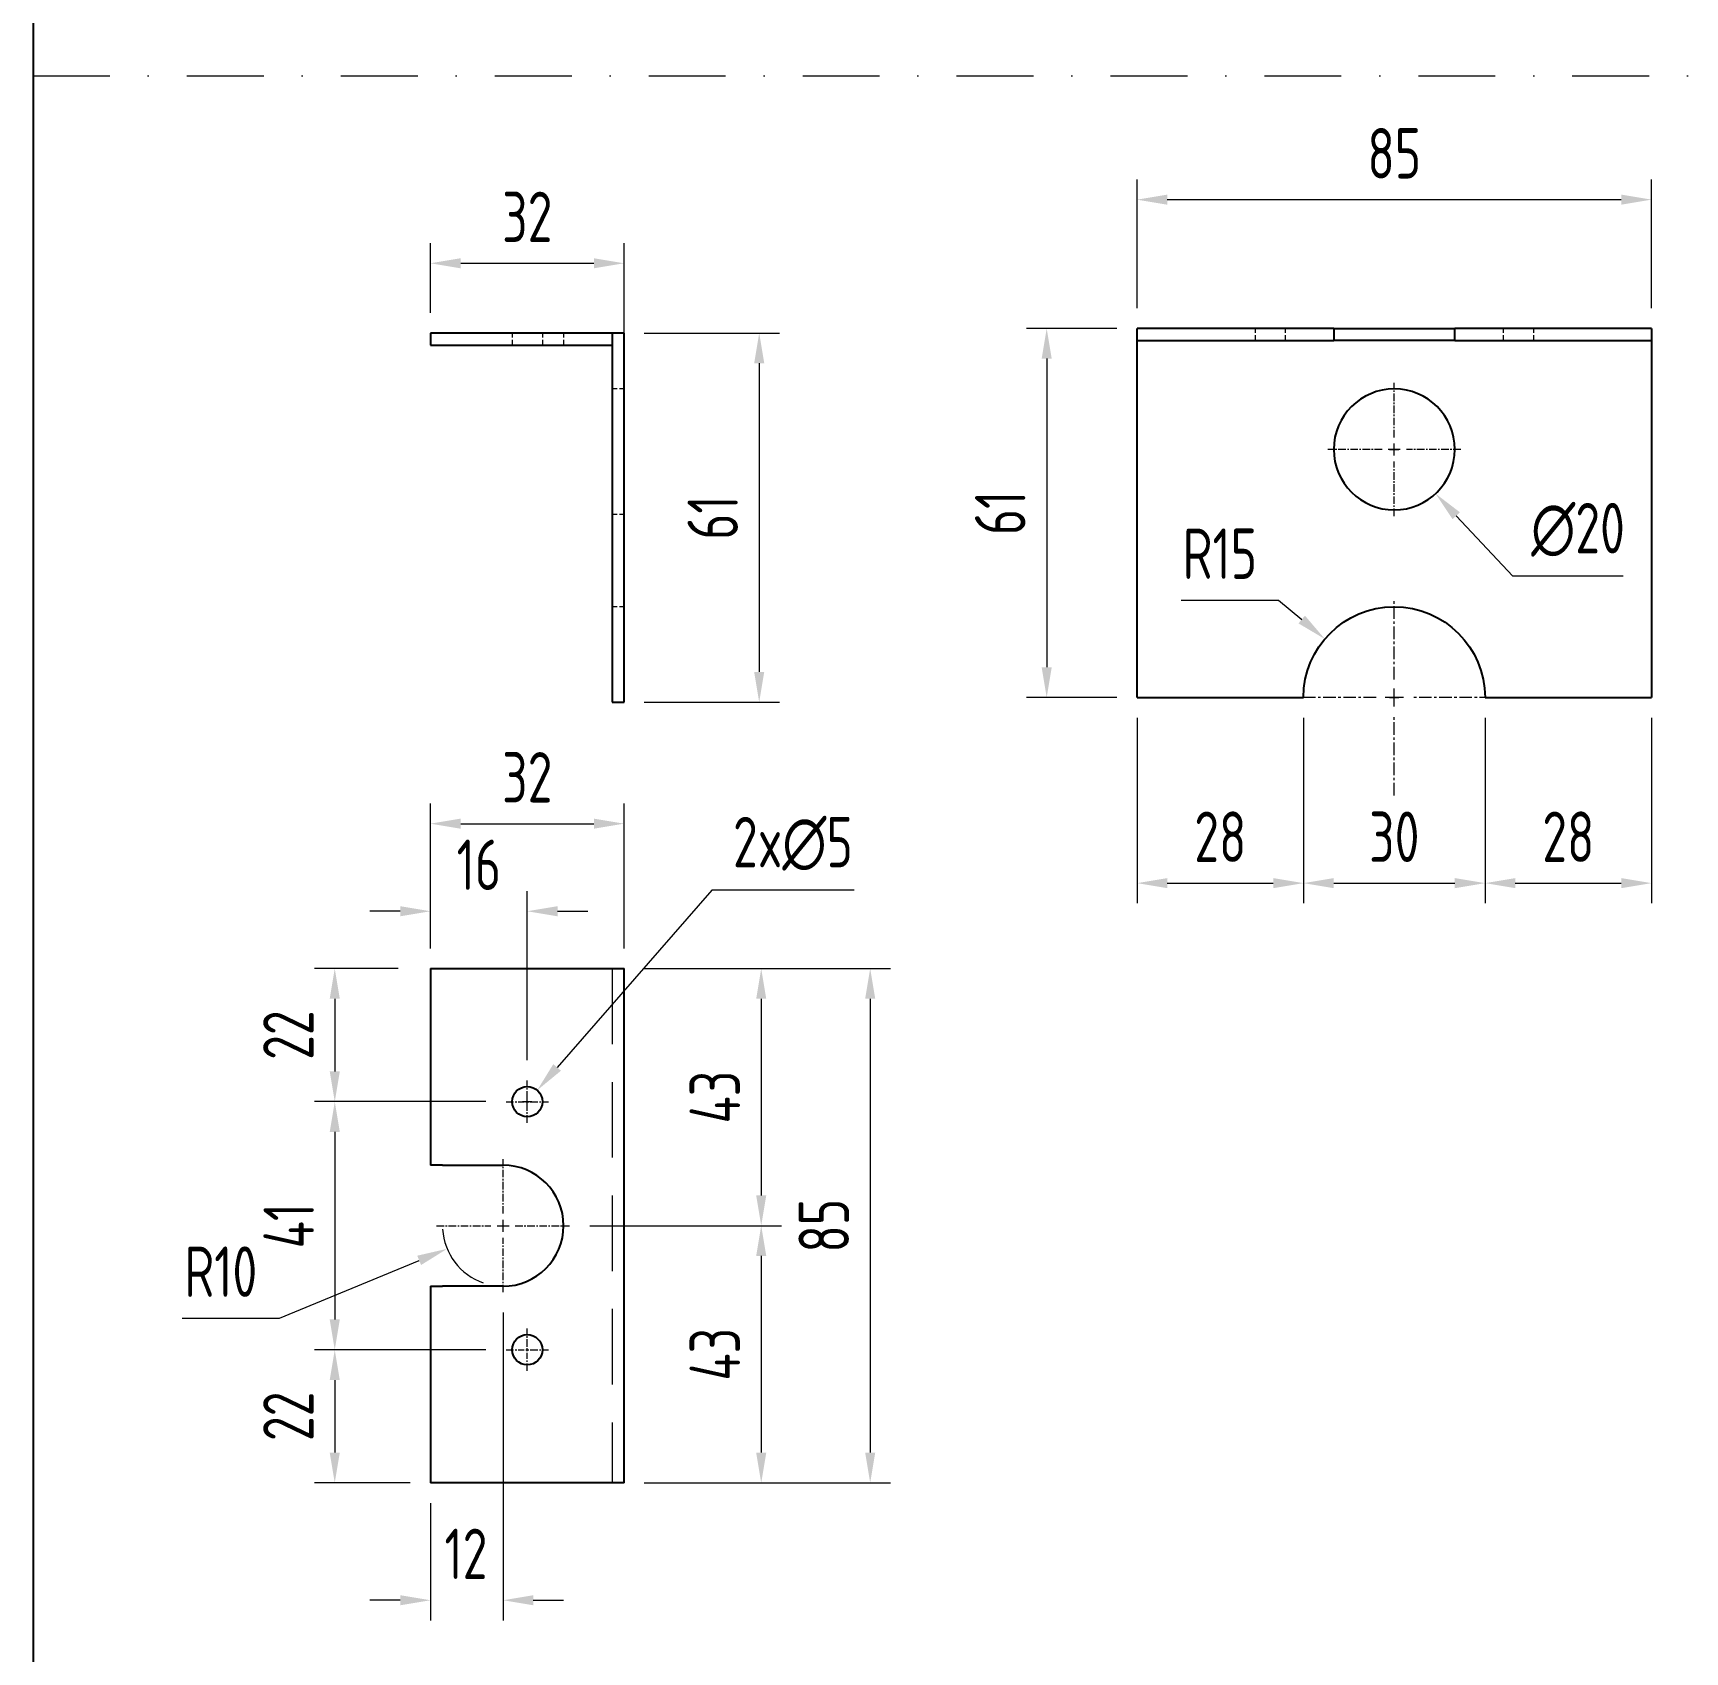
# Model space of a CAD drawing. Header units: millimetres. Extents: x -46397 to 283259, y -8690 to 23983.
# Drawn here: x 228540 to 229358, y -1720 to -917 of the extents above; entities that cross this region are included whole.
import ezdxf

# ---------------------------------------------------------------- set-up
doc = ezdxf.new("R2010")
doc.units = ezdxf.units.MM
for name, pattern in [('CENTER', [2, 1.25, -0.25, 0.25, -0.25]), ('DASHDOT', [25.4, 12.7, -6.35, 0, -6.35]), ('HIDDEN', [0.375, 0.25, -0.125])]:
    doc.linetypes.add(name, pattern=pattern)
doc.layers.get('Defpoints').update_dxf_attribs({"lineweight": 0})
for name, color, linetype, lineweight in [('Dtext', 255, 'Continuous', 20), ('Long_AM_Box', 5, 'DASHDOT', 9), ('Long_AM_Hidden', 4, 'HIDDEN', 9), ('Long_AM_Visible', 30, 'Continuous', 25), ('Long_Centerline', 1, 'CENTER', 9), ('Long_Dim', 3, 'Continuous', 9)]:
    doc.layers.add(name, color=color, linetype=linetype, lineweight=lineweight)
doc.styles.add('Chu va so', font='arial.ttf')
doc.styles.add('GHI CHÚ 3', font='isocp_IV25.ttf', dxfattribs={"width": 0.8})
doc.styles.add('TCVN', font='arial.ttf')
doc.dimstyles.new('Vuong_DIM', dxfattribs={"dimtxt": 2.5, "dimasz": 2.3, "dimexe": 1.25, "dimexo": 0, "dimtad": 1, "dimtoh": 1, "dimdec": 0, "dimdsep": 46, "dimtxsty": 'GHI CHÚ 3', "dimcen": 2.3, "dimclrd": 9, "dimclre": 9, "dimclrt": 2, "dimadec": 0, "dimazin": 0, "dimtm": 1e-09, "dimtfac": 1, "dimtdec": 0, "dimtofl": 0, "dimtmove": 1, "dimatfit": 3, "dimfxl": 1, "dimtfill": 1, "dimlwd": 9, "dimlwe": 9, "dimarcsym": 1})

# ---------------------------------------------------------------- blocks, each defined once
blk = doc.blocks.new('dsfdsfdsfds')
at = {"layer": 'Long_AM_Hidden', "ltscale": 3, "extrusion": (0, 1, 0)}
for p, q in [((-14.5, 2), (-14.5, 0)), ((-9.5, 2), (-9.5, 0)), ((-6, 2), (-6, 0)), ((4, -7.23), (2, -7.23)), ((4, -28), (2, -28)), ((4, -43.23), (2, -43.23))]:
    blk.add_line(p, q, dxfattribs=at)
at = {"layer": 'Long_AM_Visible', "extrusion": (0, 1, 0)}
for p, q in [((4, 2), (-28, 2)), ((-28, 2), (-28, 0)), ((-28, 0), (2, 0)), ((2, 2), (2, -59)), ((4, -59), (4, 2)), ((2, -59), (4, -59))]:
    blk.add_line(p, q, dxfattribs=at)
blk = doc.blocks.new('*U2004')
at = {"layer": 'Long_Centerline', "color": 0, "transparency": 16777216}
for p, q in [((0, 2), (0, 11)), ((-11, 0), (-2, 0)), ((2, 0), (11, 0)), ((0, -11), (0, -2))]:
    blk.add_line(p, q, dxfattribs=at)
at = {"layer": 'Long_Centerline', "color": 0, "linetype": 'Continuous', "transparency": 16777216}
for p, q in [((-1, 0), (1, 0)), ((0, -1), (0, 1))]:
    blk.add_line(p, q, dxfattribs=at)
blk = doc.blocks.new('dsfdsfds')
at = {"layer": 'Long_AM_Hidden', "ltscale": 3, "extrusion": (2.28848e-17, 1, 0)}
for p, q in [((-30.33, 47.91), (-30.33, 45.91)), ((-25.33, 47.91), (-25.33, 45.91)), ((10.67, 47.91), (10.67, 45.91)), ((15.67, 47.91), (15.67, 45.91))]:
    blk.add_line(p, q, dxfattribs=at)
at = {"layer": 'Long_AM_Visible', "extrusion": (2.28848e-17, 1, 0)}
for p, q in [((-17.33, 47.91), (-49.83, 47.91)), ((-49.83, 43.91), (-49.83, 47.91)), ((-17.33, 47.91), (2.67, 47.91)), ((-17.33, 47.91), (-17.33, 45.91)), ((35.17, 47.91), (2.67, 47.91)), ((2.67, 45.91), (2.67, 47.91)), ((35.17, 47.91), (35.17, 43.91)), ((-49.83, 45.91), (-17.33, 45.91)), ((-49.83, 26.91), (-49.83, 43.91)), ((2.67, 45.91), (-17.33, 45.91)), ((2.67, 45.91), (35.17, 45.91)), ((35.17, 43.91), (35.17, 26.91)), ((-49.83, -13.09), (-49.83, 26.91)), ((35.17, 26.91), (35.17, -13.09)), ((-49.83, -13.09), (-22.33, -13.09)), ((7.67, -13.09), (35.17, -13.09))]:
    blk.add_line(p, q, dxfattribs=at)
at = {"layer": 'Long_AM_Visible', "extrusion": (0, 0, -1)}
blk.add_circle((7.33, 27.91), 10, dxfattribs=at)
blk.add_arc((7.33, -13.09), 15, 0, 180, dxfattribs=at)
at = {"layer": 'Long_Centerline', "extrusion": (0, 0, -1)}
blk.add_blockref('*U2004', (7.33, 27.91), dxfattribs=at)
blk = doc.blocks.new('*U2093')
at = {"layer": 'Long_Centerline', "color": 0, "transparency": 16777216}
for p, q in [((0, 2), (0, 11)), ((-11, 0), (-2, 0)), ((2, 0), (11, 0)), ((0, -11), (0, -2))]:
    blk.add_line(p, q, dxfattribs=at)
at = {"layer": 'Long_Centerline', "color": 0, "linetype": 'Continuous', "transparency": 16777216}
for p, q in [((-1, 0), (1, 0)), ((0, -1), (0, 1))]:
    blk.add_line(p, q, dxfattribs=at)
blk = doc.blocks.new('*U2094')
at = {"layer": 'Long_Centerline', "color": 0, "transparency": 16777216}
for p, q in [((0, 0.5), (0, 3.5)), ((-3.5, 0), (-0.5, 0)), ((0.5, 0), (3.5, 0)), ((0, -3.5), (0, -0.5))]:
    blk.add_line(p, q, dxfattribs=at)
at = {"layer": 'Long_Centerline', "color": 0, "linetype": 'Continuous', "transparency": 16777216}
for p, q in [((-0.25, 0), (0.25, 0)), ((0, -0.25), (0, 0.25))]:
    blk.add_line(p, q, dxfattribs=at)
blk = doc.blocks.new('*U2095')
at = {"layer": 'Long_Centerline', "color": 0, "transparency": 16777216}
for p, q in [((0, 0.5), (0, 3.5)), ((-3.5, 0), (-0.5, 0)), ((0.5, 0), (3.5, 0)), ((0, -3.5), (0, -0.5))]:
    blk.add_line(p, q, dxfattribs=at)
at = {"layer": 'Long_Centerline', "color": 0, "linetype": 'Continuous', "transparency": 16777216}
for p, q in [((-0.25, 0), (0.25, 0)), ((0, -0.25), (0, 0.25))]:
    blk.add_line(p, q, dxfattribs=at)
blk = doc.blocks.new('werfsdtdf')
at = {"layer": 'Long_AM_Hidden', "ltscale": 50}
blk.add_line((0, 66.17), (0, -18.83), dxfattribs=at)
at = {"layer": 'Long_AM_Visible'}
for p, q in [((-30, 66.17), (-28, 66.17)), ((-30, 66.17), (-30, 33.67)), ((-28, 66.17), (-2, 66.17)), ((-2, 66.17), (2, 66.17)), ((2, -18.83), (2, 66.17)), ((-28, 33.67), (-30, 33.67)), ((-28, 33.67), (-18, 33.67)), ((-30, 13.67), (-28, 13.67)), ((-30, 13.67), (-30, -18.83)), ((-18, 13.67), (-28, 13.67)), ((-28, -18.83), (-30, -18.83)), ((-2, -18.83), (-28, -18.83)), ((2, -18.83), (-2, -18.83))]:
    blk.add_line(p, q, dxfattribs=at)
for centre in [(-14, 44.17), (-14, 3.17)]:
    blk.add_circle(centre, 2.5, dxfattribs=at)
blk.add_arc((-18, 23.67), 10, 270, 90, dxfattribs=at)
at = {"layer": 'Long_Centerline'}
for name, p in [('*U2094', (-14, 44.17)), ('*U2093', (-18, 23.67)), ('*U2095', (-14, 3.17))]:
    blk.add_blockref(name, p, dxfattribs=at)
blk = doc.blocks.new('*D2326')
at = {"layer": 'Defpoints', "color": 0, "transparency": 16777216}
for p in [(228832.6, -1031.27), (228736.6, -1065.86), (228832.6, -1077.86)]:
    blk.add_point(p, dxfattribs=at)
at = {"layer": 'Long_Dim', "color": 9, "lineweight": 9, "transparency": 16777216}
for p, q in [((228736.6, -1055.86), (228736.6, -1021.27)), ((228832.6, -1067.86), (228832.6, -1021.27)), ((228751.6, -1031.27), (228817.6, -1031.27))]:
    blk.add_line(p, q, dxfattribs=at)
at = {"layer": 'Long_Dim', "color": 9, "transparency": 16777216}
for points in [[(228751.6, -1028.77), (228751.6, -1033.77), (228736.6, -1031.27)], [(228817.6, -1028.77), (228817.6, -1033.77), (228832.6, -1031.27)]]:
    blk.add_solid(points, dxfattribs=at)
at = {"layer": 'Long_Dim', "color": 2, "transparency": 16777216, "insert": (228784.6, -1008.28), "char_height": 25, "attachment_point": 5, "style": 'GHI CHÚ 3', "bg_fill": 3, "box_fill_scale": 1.1, "bg_fill_color": 256, "bg_fill_true_color": 13158600, "bg_fill_transparency": 0}
blk.add_mtext('32', dxfattribs=at)
blk = doc.blocks.new('*D2325')
at = {"layer": 'Defpoints', "color": 0, "transparency": 16777216}
for p in [(228832.6, -1065.86), (228832.6, -1248.86), (228899.56, -1248.86)]:
    blk.add_point(p, dxfattribs=at)
at = {"layer": 'Long_Dim', "color": 9, "lineweight": 9, "transparency": 16777216}
for p, q in [((228842.6, -1065.86), (228909.56, -1065.86)), ((228899.56, -1080.86), (228899.56, -1233.86)), ((228842.6, -1248.86), (228909.56, -1248.86))]:
    blk.add_line(p, q, dxfattribs=at)
at = {"layer": 'Long_Dim', "color": 9, "transparency": 16777216}
for points in [[(228897.06, -1080.86), (228902.06, -1080.86), (228899.56, -1065.86)], [(228897.06, -1233.86), (228902.06, -1233.86), (228899.56, -1248.86)]]:
    blk.add_solid(points, dxfattribs=at)
at = {"layer": 'Long_Dim', "color": 2, "transparency": 16777216, "insert": (228876.52, -1157.36), "char_height": 25, "attachment_point": 5, "rotation": 90, "style": 'GHI CHÚ 3', "bg_fill": 3, "box_fill_scale": 1.1, "bg_fill_color": 256, "bg_fill_true_color": 13158600, "bg_fill_transparency": 0}
blk.add_mtext('61', dxfattribs=at)
blk = doc.blocks.new('*D2324')
at = {"layer": 'Defpoints', "color": 0, "transparency": 16777216}
for p in [(229341.86, -999.73), (229086.86, -1063.56), (229341.86, -1063.56)]:
    blk.add_point(p, dxfattribs=at)
at = {"layer": 'Long_Dim', "color": 9, "lineweight": 9, "transparency": 16777216}
for p, q in [((229086.86, -1053.56), (229086.86, -989.73)), ((229341.86, -1053.56), (229341.86, -989.73)), ((229101.86, -999.73), (229326.86, -999.73))]:
    blk.add_line(p, q, dxfattribs=at)
at = {"layer": 'Long_Dim', "color": 9, "transparency": 16777216}
for points in [[(229101.86, -997.23), (229101.86, -1002.23), (229086.86, -999.73)], [(229326.86, -997.23), (229326.86, -1002.23), (229341.86, -999.73)]]:
    blk.add_solid(points, dxfattribs=at)
at = {"layer": 'Long_Dim', "color": 2, "transparency": 16777216, "insert": (229214.36, -976.74), "char_height": 25, "attachment_point": 5, "style": 'GHI CHÚ 3', "bg_fill": 3, "box_fill_scale": 1.1, "bg_fill_color": 256, "bg_fill_true_color": 13158600, "bg_fill_transparency": 0}
blk.add_mtext('85', dxfattribs=at)
blk = doc.blocks.new('*D2323')
at = {"layer": 'Defpoints', "color": 0, "transparency": 16777216}
for p in [(229086.86, -1063.56), (229042.06, -1246.56), (229086.86, -1246.56)]:
    blk.add_point(p, dxfattribs=at)
at = {"layer": 'Long_Dim', "color": 9, "lineweight": 9, "transparency": 16777216}
for p, q in [((229076.86, -1063.56), (229032.06, -1063.56)), ((229042.06, -1078.56), (229042.06, -1231.56)), ((229076.86, -1246.56), (229032.06, -1246.56))]:
    blk.add_line(p, q, dxfattribs=at)
at = {"layer": 'Long_Dim', "color": 9, "transparency": 16777216}
for points in [[(229039.56, -1078.56), (229044.56, -1078.56), (229042.06, -1063.56)], [(229039.56, -1231.56), (229044.56, -1231.56), (229042.06, -1246.56)]]:
    blk.add_solid(points, dxfattribs=at)
at = {"layer": 'Long_Dim', "color": 2, "transparency": 16777216, "insert": (229019.02, -1155.06), "char_height": 25, "attachment_point": 5, "rotation": 90, "style": 'GHI CHÚ 3', "bg_fill": 3, "box_fill_scale": 1.1, "bg_fill_color": 256, "bg_fill_true_color": 13158600, "bg_fill_transparency": 0}
blk.add_mtext('61', dxfattribs=at)
blk = doc.blocks.new('*D2322')
at = {"layer": 'Defpoints', "color": 0, "transparency": 16777216}
for p in [(228832.6, -1309.1), (228736.6, -1380.92), (228832.6, -1380.92)]:
    blk.add_point(p, dxfattribs=at)
at = {"layer": 'Long_Dim', "color": 9, "lineweight": 9, "transparency": 16777216}
for p, q in [((228736.6, -1370.92), (228736.6, -1299.1)), ((228832.6, -1370.92), (228832.6, -1299.1)), ((228751.6, -1309.1), (228817.6, -1309.1))]:
    blk.add_line(p, q, dxfattribs=at)
at = {"layer": 'Long_Dim', "color": 9, "transparency": 16777216}
for points in [[(228751.6, -1306.6), (228751.6, -1311.6), (228736.6, -1309.1)], [(228817.6, -1306.6), (228817.6, -1311.6), (228832.6, -1309.1)]]:
    blk.add_solid(points, dxfattribs=at)
at = {"layer": 'Long_Dim', "color": 2, "transparency": 16777216, "insert": (228784.6, -1286.11), "char_height": 25, "attachment_point": 5, "style": 'GHI CHÚ 3', "bg_fill": 3, "box_fill_scale": 1.1, "bg_fill_color": 256, "bg_fill_true_color": 13158600, "bg_fill_transparency": 0}
blk.add_mtext('32', dxfattribs=at)
blk = doc.blocks.new('*D2321')
at = {"layer": 'Defpoints', "color": 0, "transparency": 16777216}
for p in [(228784.6, -1352.52), (228736.6, -1380.92), (228784.6, -1436.42)]:
    blk.add_point(p, dxfattribs=at)
at = {"layer": 'Long_Dim', "color": 9, "lineweight": 9, "transparency": 16777216}
for p, q in [((228736.6, -1370.92), (228736.6, -1342.52)), ((228784.6, -1426.42), (228784.6, -1342.52)), ((228721.6, -1352.52), (228706.6, -1352.52)), ((228799.6, -1352.52), (228814.6, -1352.52))]:
    blk.add_line(p, q, dxfattribs=at)
at = {"layer": 'Long_Dim', "color": 9, "transparency": 16777216}
for points in [[(228721.6, -1350.02), (228721.6, -1355.02), (228736.6, -1352.52)], [(228799.6, -1350.02), (228799.6, -1355.02), (228784.6, -1352.52)]]:
    blk.add_solid(points, dxfattribs=at)
at = {"layer": 'Long_Dim', "color": 2, "transparency": 16777216, "insert": (228760.6, -1329.49), "char_height": 25, "attachment_point": 5, "style": 'GHI CHÚ 3', "bg_fill": 3, "box_fill_scale": 1.1, "bg_fill_color": 256, "bg_fill_true_color": 13158600, "bg_fill_transparency": 0}
blk.add_mtext('16', dxfattribs=at)
blk = doc.blocks.new('*D2320')
at = {"layer": 'Defpoints', "color": 0, "transparency": 16777216}
for p in [(228832.6, -1380.92), (228805.6, -1508.42), (228900.56, -1508.42)]:
    blk.add_point(p, dxfattribs=at)
at = {"layer": 'Long_Dim', "color": 9, "lineweight": 9, "transparency": 16777216}
for p, q in [((228842.6, -1380.92), (228910.56, -1380.92)), ((228900.56, -1395.92), (228900.56, -1493.42)), ((228815.6, -1508.42), (228910.56, -1508.42))]:
    blk.add_line(p, q, dxfattribs=at)
at = {"layer": 'Long_Dim', "color": 9, "transparency": 16777216}
for points in [[(228898.06, -1395.92), (228903.06, -1395.92), (228900.56, -1380.92)], [(228898.06, -1493.42), (228903.06, -1493.42), (228900.56, -1508.42)]]:
    blk.add_solid(points, dxfattribs=at)
at = {"layer": 'Long_Dim', "color": 2, "transparency": 16777216, "insert": (228877.57, -1444.67), "char_height": 25, "attachment_point": 5, "rotation": 90, "style": 'GHI CHÚ 3', "bg_fill": 3, "box_fill_scale": 1.1, "bg_fill_color": 256, "bg_fill_true_color": 13158600, "bg_fill_transparency": 0}
blk.add_mtext('43', dxfattribs=at)
blk = doc.blocks.new('*D2319')
at = {"layer": 'Defpoints', "color": 0, "transparency": 16777216}
for p in [(228805.6, -1508.42), (228832.6, -1635.92), (228900.56, -1635.92)]:
    blk.add_point(p, dxfattribs=at)
at = {"layer": 'Long_Dim', "color": 9, "lineweight": 9, "transparency": 16777216}
for p, q in [((228815.6, -1508.42), (228910.56, -1508.42)), ((228900.56, -1523.42), (228900.56, -1620.92)), ((228842.6, -1635.92), (228910.56, -1635.92))]:
    blk.add_line(p, q, dxfattribs=at)
at = {"layer": 'Long_Dim', "color": 9, "transparency": 16777216}
for points in [[(228898.06, -1523.42), (228903.06, -1523.42), (228900.56, -1508.42)], [(228898.06, -1620.92), (228903.06, -1620.92), (228900.56, -1635.92)]]:
    blk.add_solid(points, dxfattribs=at)
at = {"layer": 'Long_Dim', "color": 2, "transparency": 16777216, "insert": (228877.57, -1572.17), "char_height": 25, "attachment_point": 5, "rotation": 90, "style": 'GHI CHÚ 3', "bg_fill": 3, "box_fill_scale": 1.1, "bg_fill_color": 256, "bg_fill_true_color": 13158600, "bg_fill_transparency": 0}
blk.add_mtext('43', dxfattribs=at)
blk = doc.blocks.new('*D2318')
at = {"layer": 'Defpoints', "color": 0, "transparency": 16777216}
for p in [(228832.6, -1380.92), (228832.6, -1635.92), (228954.58, -1635.92)]:
    blk.add_point(p, dxfattribs=at)
at = {"layer": 'Long_Dim', "color": 9, "lineweight": 9, "transparency": 16777216}
for p, q in [((228842.6, -1380.92), (228964.58, -1380.92)), ((228954.58, -1395.92), (228954.58, -1620.92)), ((228842.6, -1635.92), (228964.58, -1635.92))]:
    blk.add_line(p, q, dxfattribs=at)
at = {"layer": 'Long_Dim', "color": 9, "transparency": 16777216}
for points in [[(228952.08, -1395.92), (228957.08, -1395.92), (228954.58, -1380.92)], [(228952.08, -1620.92), (228957.08, -1620.92), (228954.58, -1635.92)]]:
    blk.add_solid(points, dxfattribs=at)
at = {"layer": 'Long_Dim', "color": 2, "transparency": 16777216, "insert": (228931.59, -1508.42), "char_height": 25, "attachment_point": 5, "rotation": 90, "style": 'GHI CHÚ 3', "bg_fill": 3, "box_fill_scale": 1.1, "bg_fill_color": 256, "bg_fill_true_color": 13158600, "bg_fill_transparency": 0}
blk.add_mtext('85', dxfattribs=at)
blk = doc.blocks.new('*D2317')
at = {"layer": 'Defpoints', "color": 0, "transparency": 16777216}
for p in [(228730.6, -1380.92), (228689.17, -1446.92), (228774.1, -1446.92)]:
    blk.add_point(p, dxfattribs=at)
at = {"layer": 'Long_Dim', "color": 9, "lineweight": 9, "transparency": 16777216}
for p, q in [((228720.6, -1380.92), (228679.17, -1380.92)), ((228689.17, -1395.92), (228689.17, -1431.92)), ((228764.1, -1446.92), (228679.17, -1446.92))]:
    blk.add_line(p, q, dxfattribs=at)
at = {"layer": 'Long_Dim', "color": 9, "transparency": 16777216}
for points in [[(228686.67, -1395.92), (228691.67, -1395.92), (228689.17, -1380.92)], [(228686.67, -1431.92), (228691.67, -1431.92), (228689.17, -1446.92)]]:
    blk.add_solid(points, dxfattribs=at)
at = {"layer": 'Long_Dim', "color": 2, "transparency": 16777216, "insert": (228666.18, -1413.92), "char_height": 25, "attachment_point": 5, "rotation": 90, "style": 'GHI CHÚ 3', "bg_fill": 3, "box_fill_scale": 1.1, "bg_fill_color": 256, "bg_fill_true_color": 13158600, "bg_fill_transparency": 0}
blk.add_mtext('22', dxfattribs=at)
blk = doc.blocks.new('*D2316')
at = {"layer": 'Defpoints', "color": 0, "transparency": 16777216}
for p in [(228774.1, -1446.92), (228689.17, -1569.92), (228774.1, -1569.92)]:
    blk.add_point(p, dxfattribs=at)
at = {"layer": 'Long_Dim', "color": 9, "lineweight": 9, "transparency": 16777216}
for p, q in [((228764.1, -1446.92), (228679.17, -1446.92)), ((228689.17, -1461.92), (228689.17, -1554.92)), ((228764.1, -1569.92), (228679.17, -1569.92))]:
    blk.add_line(p, q, dxfattribs=at)
at = {"layer": 'Long_Dim', "color": 9, "transparency": 16777216}
for points in [[(228686.67, -1461.92), (228691.67, -1461.92), (228689.17, -1446.92)], [(228686.67, -1554.92), (228691.67, -1554.92), (228689.17, -1569.92)]]:
    blk.add_solid(points, dxfattribs=at)
at = {"layer": 'Long_Dim', "color": 2, "transparency": 16777216, "insert": (228666.35, -1508.42), "char_height": 25, "attachment_point": 5, "rotation": 90, "style": 'GHI CHÚ 3', "bg_fill": 3, "box_fill_scale": 1.1, "bg_fill_color": 256, "bg_fill_true_color": 13158600, "bg_fill_transparency": 0}
blk.add_mtext('41', dxfattribs=at)
blk = doc.blocks.new('*D2315')
at = {"layer": 'Defpoints', "color": 0, "transparency": 16777216}
for p in [(228774.1, -1569.92), (228689.17, -1635.92), (228736.6, -1635.92)]:
    blk.add_point(p, dxfattribs=at)
at = {"layer": 'Long_Dim', "color": 9, "lineweight": 9, "transparency": 16777216}
for p, q in [((228764.1, -1569.92), (228679.17, -1569.92)), ((228689.17, -1584.92), (228689.17, -1620.92)), ((228726.6, -1635.92), (228679.17, -1635.92))]:
    blk.add_line(p, q, dxfattribs=at)
at = {"layer": 'Long_Dim', "color": 9, "transparency": 16777216}
for points in [[(228686.67, -1584.92), (228691.67, -1584.92), (228689.17, -1569.92)], [(228686.67, -1620.92), (228691.67, -1620.92), (228689.17, -1635.92)]]:
    blk.add_solid(points, dxfattribs=at)
at = {"layer": 'Long_Dim', "color": 2, "transparency": 16777216, "insert": (228666.18, -1602.92), "char_height": 25, "attachment_point": 5, "rotation": 90, "style": 'GHI CHÚ 3', "bg_fill": 3, "box_fill_scale": 1.1, "bg_fill_color": 256, "bg_fill_true_color": 13158600, "bg_fill_transparency": 0}
blk.add_mtext('22', dxfattribs=at)
blk = doc.blocks.new('*D2314')
at = {"layer": 'Defpoints', "color": 0, "transparency": 16777216}
for p in [(228772.6, -1541.42), (228736.6, -1635.92), (228772.6, -1694.11)]:
    blk.add_point(p, dxfattribs=at)
at = {"layer": 'Long_Dim', "color": 9, "lineweight": 9, "transparency": 16777216}
for p, q in [((228772.6, -1551.42), (228772.6, -1704.11)), ((228736.6, -1645.92), (228736.6, -1704.11)), ((228721.6, -1694.11), (228706.6, -1694.11)), ((228787.6, -1694.11), (228802.6, -1694.11))]:
    blk.add_line(p, q, dxfattribs=at)
at = {"layer": 'Long_Dim', "color": 9, "transparency": 16777216}
for points in [[(228721.6, -1691.61), (228721.6, -1696.61), (228736.6, -1694.11)], [(228787.6, -1691.61), (228787.6, -1696.61), (228772.6, -1694.11)]]:
    blk.add_solid(points, dxfattribs=at)
at = {"layer": 'Long_Dim', "color": 2, "transparency": 16777216, "insert": (228754.21, -1671.12), "char_height": 25, "attachment_point": 5, "style": 'GHI CHÚ 3', "bg_fill": 3, "box_fill_scale": 1.1, "bg_fill_color": 256, "bg_fill_true_color": 13158600, "bg_fill_transparency": 0}
blk.add_mtext('12', dxfattribs=at)
blk = doc.blocks.new('*D2313')
at = {"layer": 'Defpoints', "color": 0, "transparency": 16777216}
for p in [(229193.88, -1101.64), (229234.83, -1145.49)]:
    blk.add_point(p, dxfattribs=at)
at = {"layer": 'Long_Dim', "color": 9, "lineweight": 9, "transparency": 16777216}
for p, q in [((229214.36, -1125.86), (229214.36, -1121.26)), ((229212.06, -1123.56), (229216.66, -1123.56)), ((229273.04, -1186.4), (229245.07, -1156.45)), ((229327.85, -1186.4), (229273.04, -1186.4))]:
    blk.add_line(p, q, dxfattribs=at)
at = {"layer": 'Long_Dim', "color": 9, "transparency": 16777216}
blk.add_solid([(229246.9, -1154.75), (229243.24, -1158.16), (229234.83, -1145.49)], dxfattribs=at)
at = {"layer": 'Long_Dim', "color": 2, "transparency": 16777216, "insert": (229305.44, -1163.41), "char_height": 25, "attachment_point": 5, "style": 'GHI CHÚ 3', "bg_fill": 3, "box_fill_scale": 1.1, "bg_fill_color": 256, "bg_fill_true_color": 13158600, "bg_fill_transparency": 0}
blk.add_mtext('∅20', dxfattribs=at)
blk = doc.blocks.new('*D2312')
at = {"layer": 'Defpoints', "color": 0, "transparency": 16777216}
for p in [(229086.86, -1246.56), (229169.36, -1246.56), (229169.36, -1338.59)]:
    blk.add_point(p, dxfattribs=at)
at = {"layer": 'Long_Dim', "color": 9, "lineweight": 9, "transparency": 16777216}
for p, q in [((229086.86, -1256.56), (229086.86, -1348.59)), ((229169.36, -1256.56), (229169.36, -1348.59)), ((229101.86, -1338.59), (229154.36, -1338.59))]:
    blk.add_line(p, q, dxfattribs=at)
at = {"layer": 'Long_Dim', "color": 9, "transparency": 16777216}
for points in [[(229101.86, -1336.09), (229101.86, -1341.09), (229086.86, -1338.59)], [(229154.36, -1336.09), (229154.36, -1341.09), (229169.36, -1338.59)]]:
    blk.add_solid(points, dxfattribs=at)
at = {"layer": 'Long_Dim', "color": 2, "transparency": 16777216, "insert": (229128.11, -1315.6), "char_height": 25, "attachment_point": 5, "style": 'GHI CHÚ 3', "bg_fill": 3, "box_fill_scale": 1.1, "bg_fill_color": 256, "bg_fill_true_color": 13158600, "bg_fill_transparency": 0}
blk.add_mtext('28', dxfattribs=at)
blk = doc.blocks.new('*D2390')
at = {"layer": 'Defpoints', "color": 0, "transparency": 16777216}
for p in [(229169.36, -1246.56), (229259.36, -1246.56), (229259.36, -1338.59)]:
    blk.add_point(p, dxfattribs=at)
at = {"layer": 'Long_Dim', "color": 9, "lineweight": 9, "transparency": 16777216}
for p, q in [((229169.36, -1256.56), (229169.36, -1348.59)), ((229259.36, -1256.56), (229259.36, -1348.59)), ((229184.36, -1338.59), (229244.36, -1338.59))]:
    blk.add_line(p, q, dxfattribs=at)
at = {"layer": 'Long_Dim', "color": 9, "transparency": 16777216}
for points in [[(229184.36, -1336.09), (229184.36, -1341.09), (229169.36, -1338.59)], [(229244.36, -1336.09), (229244.36, -1341.09), (229259.36, -1338.59)]]:
    blk.add_solid(points, dxfattribs=at)
at = {"layer": 'Long_Dim', "color": 2, "transparency": 16777216, "insert": (229214.36, -1315.6), "char_height": 25, "attachment_point": 5, "style": 'GHI CHÚ 3', "bg_fill": 3, "box_fill_scale": 1.1, "bg_fill_color": 256, "bg_fill_true_color": 13158600, "bg_fill_transparency": 0}
blk.add_mtext('30', dxfattribs=at)
blk = doc.blocks.new('*D2389')
at = {"layer": 'Defpoints', "color": 0, "transparency": 16777216}
for p in [(229259.36, -1246.56), (229341.86, -1246.56), (229341.86, -1338.59)]:
    blk.add_point(p, dxfattribs=at)
at = {"layer": 'Long_Dim', "color": 9, "lineweight": 9, "transparency": 16777216}
for p, q in [((229259.36, -1256.56), (229259.36, -1348.59)), ((229341.86, -1256.56), (229341.86, -1348.59)), ((229274.36, -1338.59), (229326.86, -1338.59))]:
    blk.add_line(p, q, dxfattribs=at)
at = {"layer": 'Long_Dim', "color": 9, "transparency": 16777216}
for points in [[(229274.36, -1336.09), (229274.36, -1341.09), (229259.36, -1338.59)], [(229326.86, -1336.09), (229326.86, -1341.09), (229341.86, -1338.59)]]:
    blk.add_solid(points, dxfattribs=at)
at = {"layer": 'Long_Dim', "color": 2, "transparency": 16777216, "insert": (229300.61, -1315.6), "char_height": 25, "attachment_point": 5, "style": 'GHI CHÚ 3', "bg_fill": 3, "box_fill_scale": 1.1, "bg_fill_color": 256, "bg_fill_true_color": 13158600, "bg_fill_transparency": 0}
blk.add_mtext('28', dxfattribs=at)
blk = doc.blocks.new('*D2388')
at = {"layer": 'Defpoints', "color": 0, "transparency": 16777216}
for p in [(228772.6, -1508.42), (228744.87, -1519.88)]:
    blk.add_point(p, dxfattribs=at)
at = {"layer": 'Long_Dim', "color": 9, "lineweight": 9, "transparency": 16777216}
for p, q in [((228772.6, -1510.72), (228772.6, -1506.12)), ((228770.3, -1508.42), (228774.9, -1508.42)), ((228661.81, -1554.19), (228731.01, -1525.6)), ((228613.55, -1554.19), (228661.81, -1554.19))]:
    blk.add_line(p, q, dxfattribs=at)
blk.add_arc((228772.6, -1508.42), 30, 183.34714, 250.90141, dxfattribs=at)
at = {"layer": 'Long_Dim', "color": 9, "transparency": 16777216}
blk.add_solid([(228730.05, -1523.29), (228731.96, -1527.92), (228744.87, -1519.88)], dxfattribs=at)
at = {"layer": 'Long_Dim', "color": 2, "transparency": 16777216, "insert": (228632.68, -1531.2), "char_height": 25, "attachment_point": 5, "style": 'GHI CHÚ 3', "bg_fill": 3, "box_fill_scale": 1.1, "bg_fill_color": 256, "bg_fill_true_color": 13158600, "bg_fill_transparency": 0}
blk.add_mtext('R10', dxfattribs=at)
blk = doc.blocks.new('*D2387')
at = {"layer": 'Defpoints', "color": 0, "transparency": 16777216}
for p in [(229179.95, -1217.56), (229214.36, -1246.56)]:
    blk.add_point(p, dxfattribs=at)
at = {"layer": 'Long_Dim', "color": 9, "lineweight": 9, "transparency": 16777216}
for p, q in [((229108.74, -1198.23), (229157.01, -1198.23)), ((229157.01, -1198.23), (229168.48, -1207.89)), ((229214.36, -1248.86), (229214.36, -1244.26)), ((229212.06, -1246.56), (229216.66, -1246.56))]:
    blk.add_line(p, q, dxfattribs=at)
at = {"layer": 'Long_Dim', "color": 9, "transparency": 16777216}
blk.add_solid([(229170.09, -1205.98), (229166.87, -1209.81), (229179.95, -1217.56)], dxfattribs=at)
at = {"layer": 'Long_Dim', "color": 2, "transparency": 16777216, "insert": (229127.88, -1175.24), "char_height": 25, "attachment_point": 5, "style": 'GHI CHÚ 3', "bg_fill": 3, "box_fill_scale": 1.1, "bg_fill_color": 256, "bg_fill_true_color": 13158600, "bg_fill_transparency": 0}
blk.add_mtext('R15', dxfattribs=at)
blk = doc.blocks.new('*U2208')
at = {"layer": 'Long_Centerline', "color": 0, "ltscale": 5, "transparency": 16777216}
for p, q in [((0, 9), (0, 48.5)), ((-48.5, 0), (-9, 0)), ((9, 0), (48.5, 0)), ((0, -48.5), (0, -9))]:
    blk.add_line(p, q, dxfattribs=at)
at = {"layer": 'Long_Centerline', "color": 0, "linetype": 'Continuous', "ltscale": 5, "transparency": 16777216}
for p, q in [((-4.5, 0), (4.5, 0)), ((0, -4.5), (0, 4.5))]:
    blk.add_line(p, q, dxfattribs=at)
blk = doc.blocks.new('*D2386')
at = {"layer": 'Defpoints', "color": 0, "transparency": 16777216}
for p in [(228789.52, -1441.27), (228779.67, -1452.58)]:
    blk.add_point(p, dxfattribs=at)
at = {"layer": 'Long_Dim', "color": 9, "lineweight": 9, "transparency": 16777216}
for p, q in [((228876, -1342.07), (228799.38, -1429.96)), ((228946.55, -1342.07), (228876, -1342.07)), ((228782.3, -1446.92), (228786.9, -1446.92)), ((228784.6, -1449.22), (228784.6, -1444.62))]:
    blk.add_line(p, q, dxfattribs=at)
at = {"layer": 'Long_Dim', "color": 9, "transparency": 16777216}
blk.add_solid([(228797.5, -1428.32), (228801.27, -1431.61), (228789.52, -1441.27)], dxfattribs=at)
at = {"layer": 'Long_Dim', "color": 2, "transparency": 16777216, "insert": (228916.28, -1319.05), "char_height": 25, "attachment_point": 5, "style": 'GHI CHÚ 3', "bg_fill": 3, "box_fill_scale": 1.1, "bg_fill_color": 256, "bg_fill_true_color": 13158600, "bg_fill_transparency": 0}
blk.add_mtext('2x∅5', dxfattribs=at)
blk = doc.blocks.new('*U2442')
at = {"lineweight": 25}
for points in [[(0, 0), (4432.72, 0), (4432.72, 2903.67), (0, 2903.67)], [(0, 0), (3351.57, 0), (3351.57, 2903.67), (0, 2903.67)]]:
    blk.add_lwpolyline(points, close=True, dxfattribs=at)
at = {"layer": 'Dtext', "ltscale": 0.1}
for tag, p, height, style in [('REV_3', (3380.13, 1090.62), 19.31, 'TCVN'), ('FOR_APPROVAL3', (3573.21, 1089.26, -0.17), 23.17, 'TCVN'), ('REV_2', (3380.13, 1018.55), 19.31, 'TCVN'), ('FOR_APPROVAL2', (3573.21, 1017.19, -0.17), 23.17, 'TCVN'), ('REV_1', (3380.13, 946.47), 19.31, 'TCVN'), ('FOR_APPROVAL1', (3573.21, 945.11, -0.17), 23.17, 'TCVN'), ('REV_0', (3380.13, 874.39), 19.31, 'TCVN'), ('NGUOI_VE', (3778.91, 873.36, -0.16), 23.17, 'TCVN'), ('NGUOI_KIEM_2', (3983.64, 873.36, -0.19), 23.17, 'TCVN'), ('NGUOI_DUYET', (4230.94, 873.36, -0.19), 23.17, 'TCVN'), ('1.1_A4', (4243.35, 43.97, -0.18), 23.17, 'Chu va so'), ('A4_A4', (4320.44, 43.97, -0.18), 23.17, 'Chu va so'), ('REV.', (4383.92, 43.97, -0.18), 23.17, 'Chu va so')]:
    blk.add_attdef(tag, p, '', height=height, dxfattribs=dict(at, style=style))
for tag, p, height, style, width in [('NGAY_REV03', (3429.06, 1089.26, -0.17), 20.08, 'TCVN', 0.95), ('NGAY_REV02', (3429.06, 1017.19, -0.17), 20.08, 'TCVN', 0.95), ('NGAY_REV01', (3429.06, 945.11, -0.17), 20.08, 'TCVN', 0.95), ('NGAY_REV0', (3429.06, 873.03, -0.19), 20.08, 'TCVN', 0.95), ('DWD.NO', (3427.26, 18.8, -0.18), 30.89, 'Chu va so', 0.85)]:
    blk.add_attdef(tag, p, '', height=height, dxfattribs=dict(at, style=style, width=width))
at = {"layer": 'Dtext', "lineweight": 25, "ltscale": 0.1, "style": 'Chu va so'}
for tag, p, height in [('PROJECT_CODE', (3650.52, 362.96), 46.33), ('TITLE1', (3449.86, 276.8, -0.18), 30.89), ('TITLE2', (3449.86, 204.16, -0.18), 30.89), ('TITLE3', (3449.86, 132.08, -0.18), 30.89)]:
    blk.add_attdef(tag, p, '', height=height, dxfattribs=at)

msp = doc.modelspace()

# ---------------------------------------------------------------- linework, layer by layer
at = {"layer": 'Long_AM_Box', "ltscale": 3}
msp.add_line((228539.61, -938.31, -0.25), (231584.37, -938.31, -0.25), dxfattribs=at)

# ---------------------------------------------------------------- block references
at = {"layer": 'Long_AM_Visible', "xscale": 3, "yscale": 3, "zscale": 3}
for name, p in [('dsfdsfds', (229236.33, -1207.3, 0.01)), ('dsfdsfdsfds', (228820.6, -1071.86, 0.01)), ('werfsdtdf', (228826.6, -1579.45, 0.01))]:
    msp.add_blockref(name, p, dxfattribs=at)

# ---------------------------------------------------------------- next in the draw order: dimensions: what is measured, and where the dimension line sits
at = {"layer": 'Long_Dim'}
for base, p1, p2, picture, middle in [((229341.86, -999.73, 0.01), (229086.86, -1063.56, 0.01), (229341.86, -1063.56, 0.01), '*D2324', (229214.36, -976.74, 0.01)), ((228832.6, -1031.27, 0.01), (228736.6, -1065.86, 0.01), (228832.6, -1077.86, 0.01), '*D2326', (228784.6, -1008.28, 0.01)), ((228832.6, -1309.1, 0.01), (228736.6, -1380.92, 0.01), (228832.6, -1380.92, 0.01), '*D2322', (228784.6, -1286.11, 0.01))]:
    dim = msp.add_linear_dim(base=base, p1=p1, p2=p2, dimstyle='Vuong_DIM', override={"dimtxt": 25, "dimasz": 15, "dimexe": 10, "dimexo": 10, "dimgap": 10, "dimlfac": 0.333333}, dxfattribs=at)
    dim.commit()
    dim.dimension.update_dxf_attribs({"geometry": picture, "text_midpoint": middle})
dim = msp.add_diameter_dim_2p(p1=(229193.88, -1101.64, 0.01), p2=(229234.83, -1145.49, 0.01), dimstyle='Vuong_DIM', override={"dimtxt": 25, "dimasz": 15, "dimexe": 10, "dimexo": 10, "dimgap": 10, "dimlfac": 0.333333}, dxfattribs=at)
dim.commit()
dim.dimension.update_dxf_attribs({"geometry": '*D2313', "text_midpoint": (229305.44, -1163.41, 0.01)})

# ---------------------------------------------------------------- next in the draw order: dimensions: what is measured, and where the dimension line sits
for base, p1, p2, picture, middle in [((229042.06, -1246.56, 0.01), (229086.86, -1063.56, 0.01), (229086.86, -1246.56, 0.01), '*D2323', (229019.02, -1155.06, 0.01)), ((228899.56, -1248.86, 0.01), (228832.6, -1065.86, 0.01), (228832.6, -1248.86, 0.01), '*D2325', (228876.52, -1157.36, 0.01))]:
    dim = msp.add_linear_dim(base=base, p1=p1, p2=p2, angle=90, dimstyle='Vuong_DIM', override={"dimtxt": 25, "dimasz": 15, "dimexe": 10, "dimexo": 10, "dimgap": 10, "dimlfac": 0.333333}, dxfattribs=at)
    dim.commit()
    dim.dimension.update_dxf_attribs({"geometry": picture, "text_midpoint": middle})
dim = msp.add_linear_dim(base=(228784.6, -1352.52, 0.01), p1=(228736.6, -1380.92, 0.01), p2=(228784.6, -1436.42, 0.01), dimstyle='Vuong_DIM', override={"dimtxt": 25, "dimasz": 15, "dimexe": 10, "dimexo": 10, "dimgap": 10, "dimlfac": 0.333333}, dxfattribs=at)
dim.commit()
dim.dimension.update_dxf_attribs({"geometry": '*D2321', "text_midpoint": (228760.6, -1329.49, 0.01)})

# ---------------------------------------------------------------- next in the draw order: dimensions: what is measured, and where the dimension line sits
dim = msp.add_linear_dim(base=(229169.3566171, -1338.58523977, 0.00602656), p1=(229086.8566171, -1246.56445763, 0.00602656), p2=(229169.3566171, -1246.56445763, 0.00602656), dimstyle='Vuong_DIM', override={"dimtxt": 25, "dimasz": 15, "dimexe": 10, "dimexo": 10, "dimgap": 10, "dimlfac": 0.333333}, dxfattribs=at)
dim.commit()
dim.dimension.update_dxf_attribs({"geometry": '*D2312', "text_midpoint": (229128.1066171, -1315.59522498, 0.00602656)})
for base, p1, p2, picture, middle in [((228689.17, -1446.92, 0.01), (228730.6, -1380.92, 0.01), (228774.1, -1446.92, 0.01), '*D2317', (228666.18, -1413.92, 0.01)), ((228900.56406497, -1508.42352181, 0.00602656), (228832.59624351, -1380.92352181, 0.00602656), (228805.59624351, -1508.42352181, 0.00602656), '*D2320', (228877.57405017, -1444.67352181, 0.00602656))]:
    dim = msp.add_linear_dim(base=base, p1=p1, p2=p2, angle=90, dimstyle='Vuong_DIM', override={"dimtxt": 25, "dimasz": 15, "dimexe": 10, "dimexo": 10, "dimgap": 10, "dimlfac": 0.333333}, dxfattribs=at)
    dim.commit()
    dim.dimension.update_dxf_attribs({"geometry": picture, "text_midpoint": middle})

# ---------------------------------------------------------------- next in the draw order: dimensions: what is measured, and where the dimension line sits
dim = msp.add_linear_dim(base=(229259.36, -1338.59, 0.01), p1=(229169.36, -1246.56, 0.01), p2=(229259.36, -1246.56, 0.01), dimstyle='Vuong_DIM', override={"dimtxt": 25, "dimasz": 15, "dimexe": 10, "dimexo": 10, "dimgap": 10, "dimlfac": 0.333333}, dxfattribs=at)
dim.commit()
dim.dimension.update_dxf_attribs({"geometry": '*D2390', "text_midpoint": (229214.36, -1315.6, 0.01)})
for base, p1, p2, picture, middle in [((228689.17, -1569.92, 0.01), (228774.1, -1446.92, 0.01), (228774.1, -1569.92, 0.01), '*D2316', (228666.35, -1508.42, 0.01)), ((228900.56406497, -1635.92352181, 0.00602656), (228805.59624351, -1508.42352181, 0.00602656), (228832.59624351, -1635.92352181, 0.00602656), '*D2319', (228877.57405017, -1572.17352181, 0.00602656))]:
    dim = msp.add_linear_dim(base=base, p1=p1, p2=p2, angle=90, dimstyle='Vuong_DIM', override={"dimtxt": 25, "dimasz": 15, "dimexe": 10, "dimexo": 10, "dimgap": 10, "dimlfac": 0.333333}, dxfattribs=at)
    dim.commit()
    dim.dimension.update_dxf_attribs({"geometry": picture, "text_midpoint": middle})

# ---------------------------------------------------------------- next in the draw order: dimensions: what is measured, and where the dimension line sits
dim = msp.add_radius_dim(center=(229214.36, -1246.56, 0.01), mpoint=(229179.95, -1217.56, 0.01), dimstyle='Vuong_DIM', override={"dimtxt": 25, "dimasz": 15, "dimexe": 10, "dimexo": 10, "dimgap": 10, "dimlfac": 0.333333}, dxfattribs=at)
dim.commit()
dim.dimension.update_dxf_attribs({"geometry": '*D2387', "text_midpoint": (229127.88, -1175.24, 0.01)})
dim = msp.add_linear_dim(base=(229341.8566171, -1338.58523977, 0.00602656), p1=(229259.3566171, -1246.56445763, 0.00602656), p2=(229341.8566171, -1246.56445763, 0.00602656), dimstyle='Vuong_DIM', override={"dimtxt": 25, "dimasz": 15, "dimexe": 10, "dimexo": 10, "dimgap": 10, "dimlfac": 0.333333}, dxfattribs=at)
dim.commit()
dim.dimension.update_dxf_attribs({"geometry": '*D2389', "text_midpoint": (229300.6066171, -1315.59522498, 0.00602656)})
for base, p1, p2, picture, middle in [((228954.58, -1635.92, 0.01), (228832.6, -1380.92, 0.01), (228832.6, -1635.92, 0.01), '*D2318', (228931.59, -1508.42, 0.01)), ((228689.17, -1635.92, 0.01), (228774.1, -1569.92, 0.01), (228736.6, -1635.92, 0.01), '*D2315', (228666.18, -1602.92, 0.01))]:
    dim = msp.add_linear_dim(base=base, p1=p1, p2=p2, angle=90, dimstyle='Vuong_DIM', override={"dimtxt": 25, "dimasz": 15, "dimexe": 10, "dimexo": 10, "dimgap": 10, "dimlfac": 0.333333}, dxfattribs=at)
    dim.commit()
    dim.dimension.update_dxf_attribs({"geometry": picture, "text_midpoint": middle})

# ---------------------------------------------------------------- next in the draw order: block references
at = {"layer": 'Long_Centerline', "ltscale": 5, "extrusion": (0, 0, -1)}
msp.add_blockref('*U2208', (-229214.36, -1246.56, -0.01), dxfattribs=at)

# ---------------------------------------------------------------- next in the draw order: dimensions: what is measured, and where the dimension line sits
at = {"layer": 'Long_Dim'}
dim = msp.add_diameter_dim_2p(p1=(228779.67, -1452.58, 0.01), p2=(228789.52, -1441.27, 0.01), text='2x<>', dimstyle='Vuong_DIM', override={"dimtxt": 25, "dimasz": 15, "dimexe": 10, "dimexo": 10, "dimgap": 10, "dimlfac": 0.333333}, dxfattribs=at)
dim.commit()
dim.dimension.update_dxf_attribs({"geometry": '*D2386', "text_midpoint": (228876, -1342.07, 0.01), "dimtype": 163})
dim = msp.add_linear_dim(base=(228772.6, -1694.11, 0.01), p1=(228736.6, -1635.92, 0.01), p2=(228772.6, -1541.42, 0.01), dimstyle='Vuong_DIM', override={"dimtxt": 25, "dimasz": 15, "dimexe": 10, "dimexo": 10, "dimgap": 10, "dimlfac": 0.333333}, dxfattribs=at)
dim.commit()
dim.dimension.update_dxf_attribs({"geometry": '*D2314', "text_midpoint": (228754.21, -1694.11, 0.01), "dimtype": 160})

# ---------------------------------------------------------------- next in the draw order: dimensions: what is measured, and where the dimension line sits
dim = msp.add_radius_dim(center=(228772.6, -1508.42, 0.01), mpoint=(228744.87, -1519.88, 0.01), dimstyle='Vuong_DIM', override={"dimtxt": 25, "dimasz": 15, "dimexe": 10, "dimexo": 10, "dimgap": 10, "dimlfac": 0.333333}, dxfattribs=at)
dim.commit()
dim.dimension.update_dxf_attribs({"geometry": '*D2388', "text_midpoint": (228661.81, -1554.19, 0.01), "dimtype": 164})

# ---------------------------------------------------------------- next in the draw order: block references
at = {"xscale": 0.9084576280678549, "yscale": 0.9084576280678549, "zscale": 0.9084576280678549}
msp.add_blockref('*U2442', (228539.61, -2333.86, -0.25), dxfattribs=at)

doc.saveas('drawing.dxf')
